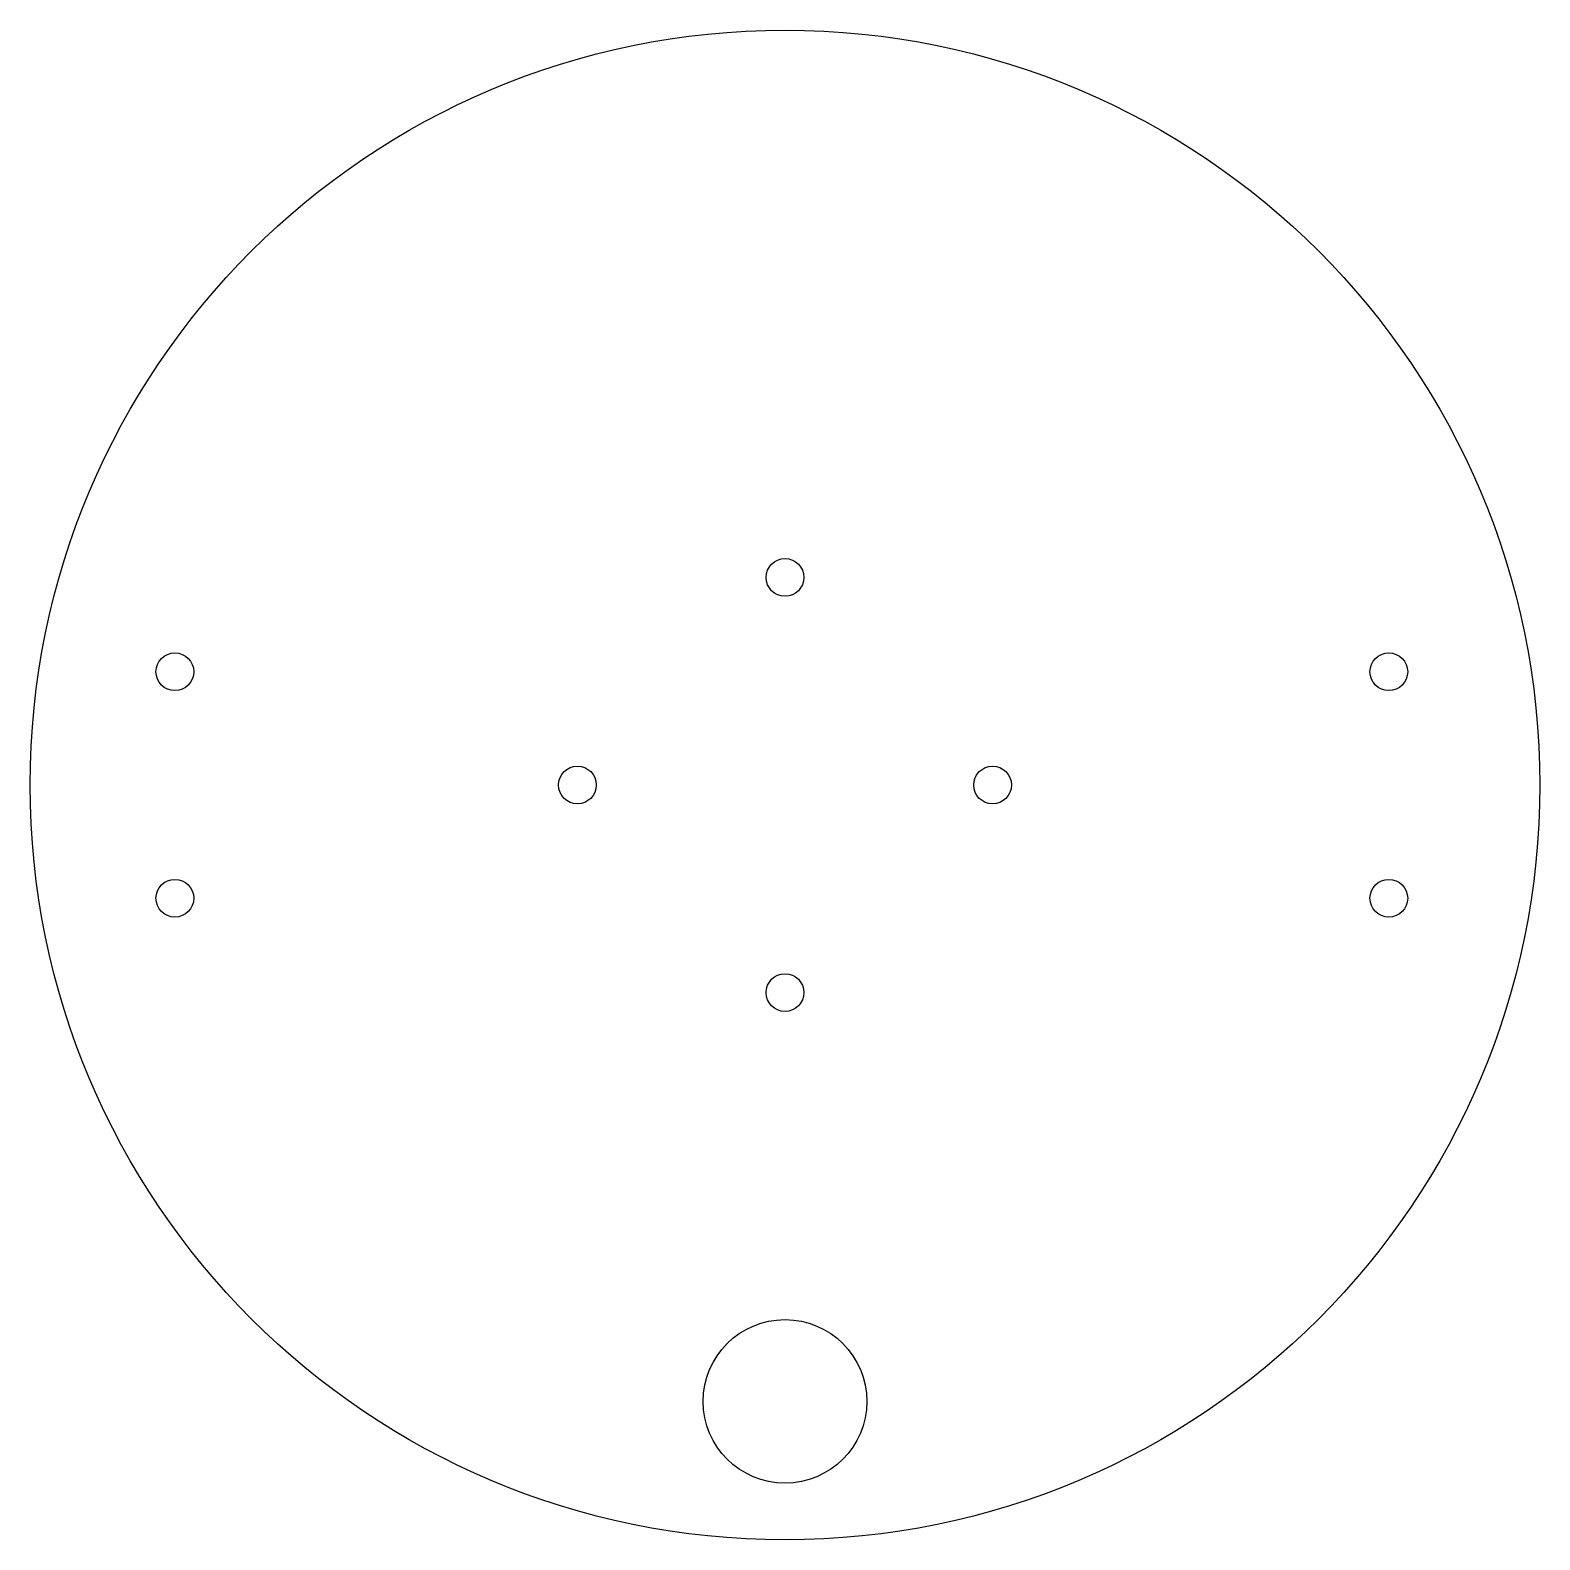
# Model space of a CAD drawing. Header units: millimetres. Extents: x -70 to 50, y -70 to 50.
import ezdxf

# ---------------------------------------------------------------- set-up
doc = ezdxf.new("R2010")
doc.units = ezdxf.units.MM
doc.layers.get('0').update_dxf_attribs({"linetype": 'CONTINUOUS'})

msp = doc.modelspace()

# ---------------------------------------------------------------- linework, layer by layer
for centre, radius in [((-10, -10), 60), ((-10, 6.5), 1.5), ((-58.5, -1), 1.5), ((38, -1), 1.5), ((-26.5, -10), 1.5), ((6.5, -10), 1.5), ((-58.5, -19), 1.5), ((38, -19), 1.5), ((-10, -26.5), 1.5), ((-10, -59), 6.5)]:
    msp.add_circle(centre, radius)

doc.saveas('drawing.dxf')
